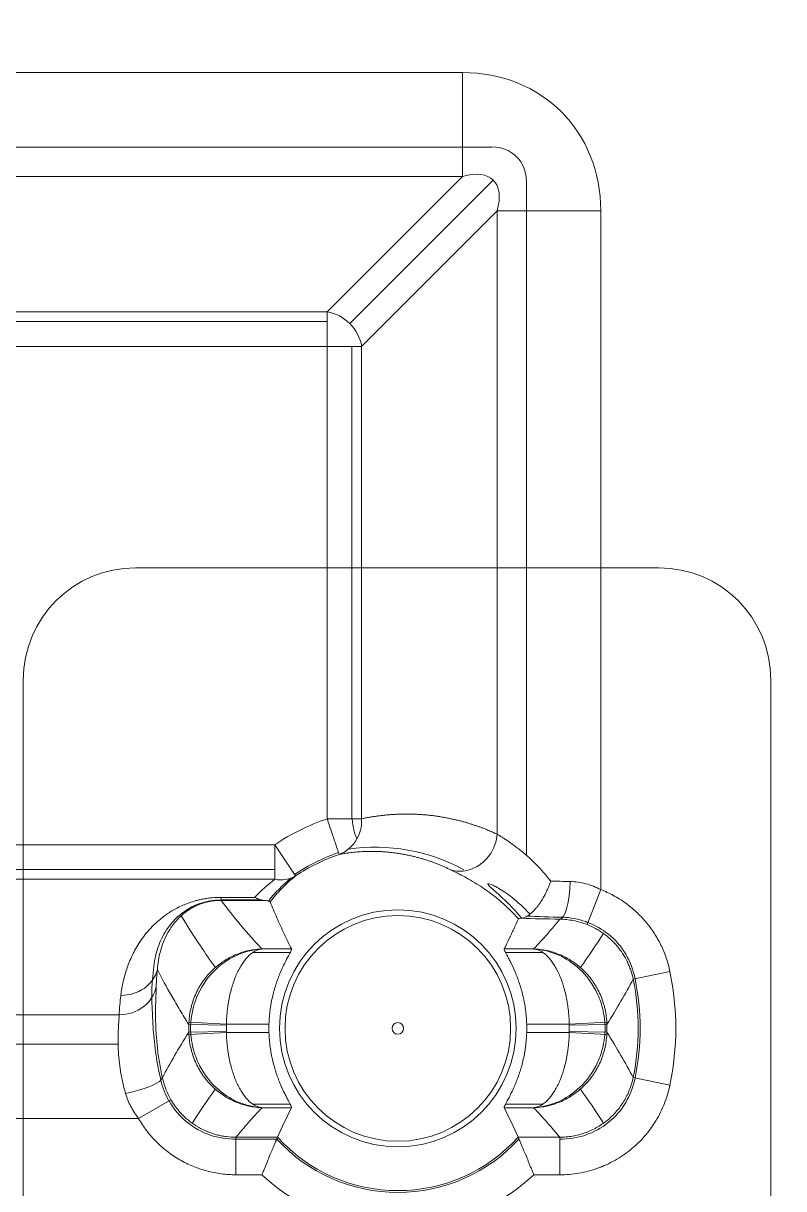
# Model space of a CAD drawing. Header units: millimetres. Extents: x 473 to 1051, y 289 to 609.
# Drawn here: x 663.62 to 673.79, y 430.92 to 446.5 of the extents above; entities that cross this region are included whole.
import ezdxf

# ---------------------------------------------------------------- set-up
doc = ezdxf.new("R2010")
doc.units = ezdxf.units.MM
doc.layers.add('core', color=7, linetype='Continuous', lineweight=20)

msp = doc.modelspace()

# ---------------------------------------------------------------- linework, layer by layer
at = {"layer": 'core', "lineweight": 13}
for p, q in [((669.497, 445.837), (659.216, 445.837)), ((669.497, 445.837), (669.497, 444.451)), ((658.823, 444.843), (669.89, 444.843)), ((659.216, 444.451), (669.497, 444.451)), ((667.686, 442.64), (669.497, 444.451)), ((667.99, 442.482), (669.909, 444.4)), ((670.352, 439.219), (670.352, 444.381)), ((669.959, 443.989), (668.148, 442.178)), ((669.959, 443.989), (671.346, 443.989)), ((669.959, 443.989), (669.959, 439.219)), ((671.346, 439.219), (671.346, 443.989)), ((667.686, 442.64), (661.027, 442.64)), ((667.686, 442.64), (667.686, 442.178)), ((667.686, 442.509), (661.027, 442.509)), ((661.027, 442.178), (667.686, 442.178)), ((667.686, 442.178), (668.148, 442.178)), ((667.686, 442.178), (667.686, 439.219)), ((668.018, 442.178), (668.018, 439.219)), ((668.148, 439.219), (668.148, 442.178)), ((667.686, 439.219), (667.686, 435.865)), ((668.018, 435.865), (668.018, 439.219)), ((668.148, 435.865), (668.148, 439.219)), ((669.959, 439.219), (669.959, 435.659)), ((670.352, 435.377), (670.352, 439.219)), ((671.346, 434.918), (671.346, 439.219)), ((663.622, 435.518), (661.027, 435.518)), ((666.985, 435.518), (663.622, 435.518)), ((667.264, 435.101), (666.985, 435.518)), ((666.985, 435.056), (666.985, 435.518)), ((663.622, 435.187), (661.027, 435.187)), ((661.027, 435.056), (663.622, 435.056)), ((666.985, 435.187), (663.622, 435.187)), ((663.622, 435.056), (666.985, 435.056)), ((671.163, 434.45), (671.346, 434.918)), ((666.269, 434.814), (666.269, 434.774)), ((666.717, 434.814), (666.269, 434.814)), ((666.806, 434.779), (666.269, 434.779)), ((666.269, 434.774), (666.837, 434.774)), ((667.209, 434.125), (666.816, 434.125)), ((670.448, 434.125), (670.055, 434.125)), ((666.689, 434.075), (667.19, 434.075)), ((670.074, 434.075), (670.575, 434.075)), ((671.781, 433.719), (672.272, 433.822)), ((663.622, 433.245), (659.216, 433.245)), ((664.905, 433.245), (663.622, 433.245)), ((666.338, 433.104), (665.836, 433.113)), ((665.836, 433.014), (666.338, 433.023)), ((666.339, 433.12), (665.837, 433.145)), ((666.908, 433.12), (666.339, 433.12)), ((670.926, 433.12), (670.356, 433.12)), ((670.926, 433.12), (671.427, 433.145)), ((671.428, 433.113), (670.926, 433.104)), ((670.926, 433.023), (671.428, 433.014)), ((666.339, 433.007), (665.837, 432.982)), ((666.339, 433.007), (666.908, 433.007)), ((670.356, 433.007), (670.926, 433.007)), ((670.926, 433.007), (671.427, 432.982)), ((658.823, 432.853), (663.622, 432.853)), ((663.622, 432.853), (664.89, 432.853)), ((672.272, 432.305), (671.781, 432.408)), ((665.162, 431.859), (665.597, 432.11)), ((667.19, 432.052), (666.689, 432.052)), ((666.816, 432.002), (667.209, 432.002)), ((670.055, 432.002), (670.448, 432.002)), ((670.575, 432.052), (670.074, 432.052)), ((659.359, 431.859), (663.622, 431.859)), ((663.622, 431.859), (665.162, 431.859)), ((666.467, 431.106), (666.467, 431.608)), ((666.467, 431.583), (667.012, 431.583)), ((670.797, 431.608), (670.797, 431.106)), ((666.467, 431.106), (666.814, 431.106)), ((670.45, 431.106), (670.797, 431.106))]:
    msp.add_line(p, q, dxfattribs=at)
at = {"layer": 'core', "color": 2, "lineweight": 18}
for p, q in [((667.686, 439.219), (665.122, 439.219)), ((667.686, 439.219), (665.122, 439.219)), ((667.686, 439.219), (668.148, 439.219)), ((667.686, 439.219), (668.148, 439.219)), ((669.959, 439.219), (668.148, 439.219)), ((669.959, 439.219), (668.148, 439.219)), ((671.346, 439.219), (669.959, 439.219)), ((671.346, 439.219), (669.959, 439.219)), ((672.122, 439.219), (671.346, 439.219)), ((672.122, 439.219), (671.346, 439.219)), ((663.622, 437.719), (663.622, 435.518)), ((663.622, 437.719), (663.622, 435.518)), ((673.622, 430.719), (673.622, 437.719)), ((663.622, 435.056), (663.622, 435.518)), ((663.622, 435.056), (663.622, 433.245)), ((663.622, 435.056), (663.622, 433.245)), ((663.622, 433.245), (663.622, 431.859)), ((663.622, 433.245), (663.622, 431.859)), ((663.622, 431.859), (663.622, 430.719)), ((663.622, 431.859), (663.622, 430.719))]:
    msp.add_line(p, q, dxfattribs=at)
at = {"layer": 'core', "lineweight": 18}
for p, q in [((673.622, 430.719), (673.622, 437.719)), ((663.622, 435.056), (663.622, 435.518)), ((667.023, 431.608), (666.467, 431.608)), ((670.797, 431.608), (670.241, 431.608))]:
    msp.add_line(p, q, dxfattribs=at)
at = {"layer": 'core', "lineweight": 13}
for radius in [1.584, 0.077]:
    msp.add_circle((668.632, 433.063), radius, dxfattribs=at)
at = {"layer": 'core', "lineweight": 18}
for centre, radius, start, end in [((633.422, 459.219), 100.547, 306.63636, 233.36541), ((633.422, 459.219), 99.038, 307.10125, 78.9399), ((633.422, 459.219), 98.958, 307.11669, 78.9275), ((668.632, 433.063), 2.454, 108.6577, 123.8683), ((668.632, 433.063), 3.216, 348.2351, 11.7649), ((668.632, 433.063), 1.725, 178.1204, 181.8796), ((668.632, 433.063), 1.725, 358.1204, 1.8796), ((668.632, 433.063), 2.169, 222.1388, 317.8612)]:
    msp.add_arc(centre, radius, start, end, dxfattribs=at)
at = {"layer": 'core', "lineweight": 13}
for centre, radius, start, end in [((633.422, 459.219), 100.107, 306.80958, 233.19042), ((633.422, 459.219), 99.239, 307.05866, 79.0173), ((633.422, 459.219), 99.048, 307.09926, 78.94197), ((668.632, 433.063), 2.956, 108.6573, 123.8683), ((668.632, 433.063), 2.479, 108.6577, 123.8683), ((668.632, 433.063), 1.509, 180.0056, 180), ((668.632, 433.063), 3.718, 348.2351, 11.7649), ((668.632, 433.063), 3.241, 348.2351, 11.7649), ((668.632, 433.063), 2.797, 178.9896, 181.0104), ((668.632, 433.063), 2.772, 178.9896, 181.0104), ((668.632, 433.063), 2.294, 178.9896, 181.0104), ((668.632, 433.063), 2.294, 358.9896, 1.0104), ((668.632, 433.063), 2.772, 358.9896, 1.0104), ((668.632, 433.063), 2.797, 358.9896, 1.0104), ((668.632, 433.063), 2.194, 222.4286, 317.5714), ((668.632, 433.063), 2.672, 227.1215, 312.8785)]:
    msp.add_arc(centre, radius, start, end, dxfattribs=at)
at = {"layer": 'core', "color": 2, "lineweight": 18}
for centre, start, end in [((665.122, 437.719), 90, 180), ((665.122, 437.719), 90, 180), ((672.122, 437.719), 0, 90), ((672.122, 437.719), 0, 90)]:
    msp.add_arc(centre, 1.5, start, end, dxfattribs=at)
at = {"layer": 'core', "lineweight": 13}
for centre, major_axis, ratio, start_param, end_param in [((669.156, 443.647), (1.665, 1.665), 0.854588, 5.576034, 6.990337), ((669.804, 444.296), (0.416, 0.416), 0.854588, 5.576034, 6.990337), ((669.156, 443.647), (0.753, 0.753), 0.472398, 5.576034, 6.990337), ((667.686, 442.178), (0.356, -0.356), 0.854588, 0.863645, 2.277948), ((668.334, 433.063), (2.44, 0), 0.992534, 1.066078, 1.720569), ((668.632, 432.93), (0, 2.697), 0.992534, 0.66296, 0.797429), ((668.632, 433.338), (0, 2.254), 0.992534, 0.694291, 0.885174), ((666.985, 435.518), (-0.311, 0.395), 0.821182, 2.377617, 3.049753), ((671.346, 435.127), (-1.509, 0), 0.069877, 1.11172, 1.296159), ((670.8, 435.025), (-0.007, -0.503), 0.27117, 0.0544, 1.5748), ((671.346, 434.624), (2.012, 0), 0.052408, 4.157569, 4.437752), ((671.346, 434.623), (1.509, 0), 0.052408, 4.00188, 4.368594), ((633.422, 453.655), (0, 84.612), 0.999984, 3.370106, 4.481642), ((633.422, 453.651), (0, 84.914), 0.999984, 3.371907, 4.479839), ((664.927, 433.967), (-0.5, 0.059), 0.917774, 1.678891, 3.009414), ((668.632, 433.468), (0, 3.316), 0.992534, 1.431577, 1.637675), ((664.905, 433.707), (-0.502, 0.025), 0.918602, 1.615741, 3.008768), ((668.632, 433.06), (0, 3.76), 0.992534, 1.452226, 1.521508), ((664.99, 432.301), (-0.491, -0.109), 0.215055, 1.523232, 3.087977)]:
    msp.add_ellipse(centre, major_axis=major_axis, ratio=ratio, start_param=start_param, end_param=end_param, dxfattribs=at)
for points, knots in [([(667.686, 435.865), (667.735, 435.865), (667.784, 435.865), (667.878, 435.865), (667.922, 435.865), (668.004, 435.865), (668.041, 435.865), (668.103, 435.865), (668.129, 435.865), (668.148, 435.865)], [0, 0, 0, 0, 0.25, 0.25, 0.5, 0.5, 0.75, 0.75, 1, 1, 1, 1]), ([(667.847, 435.389), (667.938, 435.422), (668.017, 435.486), (668.124, 435.656), (668.152, 435.76), (668.148, 435.865)], [0, 0, 0, 0, 0.5, 0.5, 1, 1, 1, 1]), ([(668.021, 435.865), (668.022, 435.856), (668.023, 435.847), (668.03, 435.771), (668.043, 435.708), (668.068, 435.634), (668.077, 435.614), (668.085, 435.596)], [0, 0, 0, 0, 0.084706, 0.084706, 0.734195, 0.734195, 1, 1, 1, 1]), ([(669.96, 435.659), (669.951, 435.662), (669.934, 435.67), (669.908, 435.682), (669.879, 435.695), (669.849, 435.707), (669.816, 435.721), (669.781, 435.735), (669.745, 435.748), (669.706, 435.762), (669.665, 435.777), (669.623, 435.791), (669.578, 435.805), (669.531, 435.818), (669.482, 435.832), (669.431, 435.845), (669.378, 435.857), (669.323, 435.869), (669.266, 435.88), (669.207, 435.891), (669.145, 435.9), (669.087, 435.908), (669.031, 435.914), (668.979, 435.918), (668.927, 435.922), (668.875, 435.925), (668.823, 435.927), (668.771, 435.928), (668.719, 435.927), (668.667, 435.926), (668.615, 435.924), (668.563, 435.922), (668.511, 435.918), (668.46, 435.913), (668.408, 435.907), (668.356, 435.901), (668.304, 435.893), (668.252, 435.885), (668.2, 435.875), (668.166, 435.868), (668.149, 435.865)], [0, 0, 0, 0, 0.013721, 0.028555, 0.044501, 0.061559, 0.079729, 0.099012, 0.119407, 0.140915, 0.163534, 0.187265, 0.212108, 0.238061, 0.265124, 0.293295, 0.322573, 0.352957, 0.384446, 0.417041, 0.450743, 0.485553, 0.514154, 0.542752, 0.571346, 0.599937, 0.628525, 0.657111, 0.685695, 0.714277, 0.742857, 0.771436, 0.800013, 0.828589, 0.857162, 0.885734, 0.914304, 0.942872, 0.971437, 1, 1, 1, 1]), ([(669.339, 435.182), (669.374, 435.171), (669.412, 435.165), (669.487, 435.163), (669.524, 435.167), (669.596, 435.183), (669.63, 435.196), (669.693, 435.226), (669.722, 435.244), (669.775, 435.285), (669.8, 435.308), (669.848, 435.362), (669.87, 435.393), (669.909, 435.462), (669.925, 435.499), (669.949, 435.577), (669.957, 435.618), (669.96, 435.659)], [0, 0, 0, 0, 0.125, 0.125, 0.25, 0.25, 0.375, 0.375, 0.5, 0.5, 0.625, 0.625, 0.75, 0.75, 0.875, 0.875, 1, 1, 1, 1]), ([(670.677, 435.032), (670.615, 435.111), (670.551, 435.184), (670.453, 435.284), (670.42, 435.316), (670.37, 435.361), (670.353, 435.375), (670.32, 435.404), (670.304, 435.418), (670.223, 435.483), (670.162, 435.528), (670.092, 435.575), (670.078, 435.583), (670.052, 435.601), (670.039, 435.609), (670.002, 435.632), (669.98, 435.646), (669.959, 435.659)], [0, 0, 0, 0, 0.25, 0.25, 0.375, 0.375, 0.4375, 0.4375, 0.5, 0.5, 0.75, 0.75, 0.8125, 0.8125, 0.875, 0.875, 1, 1, 1, 1]), ([(668.632, 435.402), (668.624, 435.403), (668.608, 435.406), (668.583, 435.409), (668.557, 435.412), (668.53, 435.415), (668.502, 435.418), (668.473, 435.421), (668.443, 435.423), (668.412, 435.425), (668.379, 435.426), (668.346, 435.427), (668.312, 435.428), (668.277, 435.428), (668.239, 435.428), (668.198, 435.427), (668.154, 435.425), (668.11, 435.422), (668.066, 435.419), (668.023, 435.414), (667.979, 435.409), (667.935, 435.403), (667.891, 435.396), (667.862, 435.391), (667.847, 435.389)], [0, 0, 0, 0, 0.030872, 0.063005, 0.096399, 0.131055, 0.166975, 0.204158, 0.242605, 0.282318, 0.323296, 0.365541, 0.409053, 0.453834, 0.499884, 0.555343, 0.61083, 0.666343, 0.721884, 0.777452, 0.833048, 0.888671, 0.944322, 1, 1, 1, 1]), ([(669.338, 435.182), (669.332, 435.185), (669.318, 435.192), (669.298, 435.202), (669.277, 435.211), (669.256, 435.221), (669.235, 435.23), (669.213, 435.239), (669.192, 435.248), (669.169, 435.257), (669.147, 435.266), (669.124, 435.275), (669.101, 435.283), (669.078, 435.292), (669.054, 435.3), (669.03, 435.308), (669.006, 435.316), (668.981, 435.324), (668.956, 435.331), (668.931, 435.338), (668.905, 435.345), (668.879, 435.352), (668.853, 435.359), (668.826, 435.365), (668.8, 435.371), (668.772, 435.377), (668.745, 435.383), (668.717, 435.388), (668.689, 435.393), (668.661, 435.398), (668.642, 435.401), (668.632, 435.402)], [0, 0, 0, 0, 0.02883, 0.058063, 0.087697, 0.117734, 0.148173, 0.179015, 0.210259, 0.241907, 0.273958, 0.306413, 0.339272, 0.372534, 0.406201, 0.440272, 0.474747, 0.509628, 0.544913, 0.580604, 0.616699, 0.653201, 0.690108, 0.727422, 0.765141, 0.803267, 0.8418, 0.880739, 0.920085, 0.959839, 1, 1, 1, 1]), ([(667.264, 435.101), (667.195, 435.045), (667.133, 434.987), (667.02, 434.871), (666.969, 434.812), (666.923, 434.753)], [0, 0, 0, 0, 0.5, 0.5, 1, 1, 1, 1]), ([(670.244, 434.526), (670.223, 434.551), (670.201, 434.574), (670.157, 434.62), (670.135, 434.643), (670.068, 434.707), (670.024, 434.747), (669.935, 434.821), (669.891, 434.855), (669.826, 434.902), (669.805, 434.917), (669.762, 434.946), (669.741, 434.96), (669.68, 434.999), (669.642, 435.022), (669.568, 435.064), (669.534, 435.083), (669.486, 435.108), (669.47, 435.116), (669.44, 435.132), (669.426, 435.139), (669.385, 435.159), (669.36, 435.171), (669.338, 435.182)], [0, 0, 0, 0, 0.0625, 0.0625, 0.125, 0.125, 0.25, 0.25, 0.375, 0.375, 0.4375, 0.4375, 0.5, 0.5, 0.625, 0.625, 0.75, 0.75, 0.8125, 0.8125, 0.875, 0.875, 1, 1, 1, 1]), ([(670.29, 434.535), (670.244, 434.591), (670.198, 434.642), (670.087, 434.755), (670.027, 434.81), (669.927, 434.9), (669.888, 434.933), (669.841, 434.979), (669.832, 434.992), (669.847, 434.998), (669.871, 434.991), (669.948, 434.955), (670.002, 434.925), (670.128, 434.839), (670.201, 434.782), (670.317, 434.676), (670.359, 434.634), (670.399, 434.589)], [0, 0, 0, 0, 0.093103, 0.093103, 0.231734, 0.231734, 0.370366, 0.370366, 0.508998, 0.508998, 0.64763, 0.64763, 0.786262, 0.786262, 0.924894, 0.924894, 1, 1, 1, 1]), ([(671.346, 434.918), (671.282, 434.951), (671.215, 434.978), (671.111, 435.005), (671.076, 435.012), (671.006, 435.022), (670.972, 435.025), (670.937, 435.025)], [0, 0, 0, 0, 0.5, 0.5, 0.75, 0.75, 1, 1, 1, 1]), ([(672.272, 433.822), (672.26, 433.883), (672.243, 433.943), (672.213, 434.032), (672.201, 434.062), (672.178, 434.12), (672.165, 434.148), (672.124, 434.232), (672.093, 434.285), (672.026, 434.389), (671.989, 434.439), (671.908, 434.535), (671.821, 434.625), (671.725, 434.703), (671.65, 434.757), (671.624, 434.775), (671.571, 434.808), (671.544, 434.824), (671.461, 434.869), (671.404, 434.895), (671.346, 434.918)], [0, 0, 0, 0, 0.125, 0.125, 0.1875, 0.1875, 0.25, 0.25, 0.375, 0.375, 0.5, 0.5, 0.625, 0.75, 0.75, 0.8125, 0.8125, 0.875, 0.875, 1, 1, 1, 1]), ([(666.269, 434.814), (666.228, 434.814), (666.189, 434.813), (666.13, 434.807), (666.111, 434.805), (666.073, 434.8), (666.036, 434.794), (666.001, 434.787), (665.966, 434.779), (665.949, 434.775), (665.9, 434.761), (665.869, 434.751), (665.81, 434.731), (665.782, 434.719), (665.729, 434.696), (665.704, 434.684), (665.631, 434.646), (665.588, 434.62), (665.528, 434.579), (665.509, 434.566), (665.473, 434.538), (665.455, 434.523), (665.405, 434.481), (665.375, 434.452), (665.318, 434.394), (665.292, 434.364), (665.243, 434.305), (665.22, 434.275), (665.157, 434.184), (665.122, 434.123), (665.06, 434.001), (665.035, 433.939), (664.991, 433.816), (664.973, 433.754), (664.945, 433.629), (664.934, 433.567), (664.927, 433.505)], [0, 0, 0, 0, 0.03125, 0.03125, 0.046875, 0.046875, 0.0625, 0.078125, 0.078125, 0.09375, 0.09375, 0.125, 0.125, 0.15625, 0.15625, 0.1875, 0.1875, 0.25, 0.25, 0.28125, 0.28125, 0.3125, 0.3125, 0.375, 0.375, 0.4375, 0.4375, 0.5, 0.5, 0.625, 0.625, 0.75, 0.75, 0.875, 0.875, 1, 1, 1, 1]), ([(666.268, 434.779), (666.161, 434.779), (666.062, 434.759), (665.905, 434.704), (665.843, 434.671), (665.686, 434.565), (665.616, 434.488), (665.503, 434.331), (665.463, 434.251), (665.404, 434.09), (665.384, 434.01), (665.373, 433.928)], [0, 0, 0, 0, 0.126055, 0.126055, 0.250904, 0.250904, 0.500603, 0.500603, 0.750301, 0.750301, 1, 1, 1, 1]), ([(665.415, 433.848), (665.418, 433.889), (665.422, 433.931), (665.436, 434.014), (665.445, 434.055), (665.467, 434.138), (665.481, 434.179), (665.514, 434.262), (665.534, 434.303), (665.569, 434.365), (665.581, 434.385), (665.609, 434.426), (665.624, 434.447), (665.656, 434.487), (665.674, 434.508), (665.712, 434.548), (665.733, 434.568), (665.769, 434.597), (665.781, 434.607), (665.807, 434.627), (665.821, 434.637), (665.85, 434.656), (665.865, 434.665), (665.898, 434.684), (665.916, 434.693), (665.955, 434.711), (665.975, 434.719), (666.009, 434.731), (666.021, 434.735), (666.046, 434.743), (666.059, 434.747), (666.086, 434.754), (666.1, 434.757), (666.131, 434.763), (666.146, 434.765), (666.171, 434.769), (666.18, 434.77), (666.197, 434.771), (666.223, 434.773), (666.25, 434.774), (666.269, 434.774)], [0, 0, 0, 0, 0.125, 0.125, 0.25, 0.25, 0.375, 0.375, 0.5, 0.5, 0.5625, 0.5625, 0.625, 0.625, 0.6875, 0.6875, 0.75, 0.75, 0.78125, 0.78125, 0.8125, 0.8125, 0.84375, 0.84375, 0.875, 0.875, 0.90625, 0.90625, 0.921875, 0.921875, 0.9375, 0.9375, 0.953125, 0.953125, 0.96875, 0.96875, 0.976562, 0.976562, 0.984375, 1, 1, 1, 1]), ([(666.269, 434.774), (666.349, 434.666), (666.434, 434.558), (666.57, 434.395), (666.616, 434.341), (666.713, 434.233), (666.763, 434.179), (666.816, 434.125)], [0, 0, 0, 0, 0.5, 0.5, 0.75, 0.75, 1, 1, 1, 1]), ([(665.734, 434.568), (665.816, 434.434), (665.901, 434.299), (666.055, 434.069), (666.121, 433.972), (666.191, 433.876)], [0, 0, 0, 0, 0.582096, 0.582096, 1, 1, 1, 1]), ([(670.8, 434.523), (670.746, 434.457), (670.69, 434.39), (670.574, 434.257), (670.513, 434.191), (670.448, 434.125)], [0, 0, 0, 0, 0.5, 0.5, 1, 1, 1, 1]), ([(671.163, 434.45), (671.104, 434.474), (671.043, 434.491), (670.92, 434.515), (670.859, 434.522), (670.8, 434.523)], [0, 0, 0, 0, 0.5, 0.5, 1, 1, 1, 1]), ([(671.174, 434.479), (671.165, 434.483), (671.156, 434.486), (671.045, 434.526), (670.94, 434.545), (670.837, 434.548)], [0, 0, 0, 0, 0.081991, 0.081991, 1, 1, 1, 1]), ([(671.781, 433.719), (671.772, 433.76), (671.761, 433.8), (671.741, 433.86), (671.733, 433.879), (671.718, 433.918), (671.709, 433.937), (671.682, 433.993), (671.641, 434.065), (671.592, 434.131), (671.538, 434.195), (671.48, 434.255), (671.416, 434.307), (671.366, 434.343), (671.349, 434.355), (671.313, 434.377), (671.295, 434.388), (671.24, 434.418), (671.202, 434.435), (671.163, 434.45)], [0, 0, 0, 0, 0.125, 0.125, 0.1875, 0.1875, 0.25, 0.25, 0.375, 0.5, 0.5, 0.625, 0.75, 0.75, 0.8125, 0.8125, 0.875, 0.875, 1, 1, 1, 1]), ([(671.805, 433.724), (671.761, 433.96), (671.634, 434.172), (671.365, 434.389), (671.272, 434.441), (671.174, 434.478)], [0, 0, 0, 0, 0.691851, 0.691851, 1, 1, 1, 1]), ([(671.074, 433.876), (671.18, 434.023), (671.279, 434.17), (671.376, 434.322), (671.379, 434.327), (671.382, 434.332)], [0, 0, 0, 0, 0.96756, 0.96756, 1, 1, 1, 1]), ([(652.704, 371.417), (653.182, 371.529), (653.659, 371.645), (654.61, 371.886), (655.56, 372.135), (656.504, 372.4), (657.211, 372.605), (657.447, 372.675), (657.917, 372.816), (658.151, 372.887), (660.259, 373.539), (662.107, 374.182), (665.752, 375.594), (667.548, 376.363), (670.205, 377.61), (671.085, 378.042), (672.176, 378.601), (672.393, 378.714), (672.828, 378.941), (673.478, 379.285), (674.122, 379.637), (676.257, 380.827), (677.923, 381.833), (681.173, 383.952), (684.343, 386.178), (687.352, 388.615), (690.28, 391.159), (691.704, 392.484), (693.777, 394.552), (694.458, 395.256), (695.798, 396.69), (696.454, 397.416), (698.379, 399.624), (699.605, 401.134), (701.945, 404.226), (704.174, 407.392), (706.181, 410.705), (708.077, 414.091), (708.968, 415.821), (710.012, 418.03), (710.319, 418.697), (710.619, 419.368), (710.817, 419.817), (710.915, 420.042), (711.399, 421.168), (711.771, 422.075), (712.837, 424.81), (713.483, 426.655), (714.646, 430.389), (715.164, 432.277), (715.616, 434.187)], [0, 0, 0, 0, 0.015625, 0.015625, 0.03125, 0.046875, 0.046875, 0.054688, 0.054688, 0.0625, 0.0625, 0.125, 0.125, 0.1875, 0.1875, 0.21875, 0.21875, 0.226563, 0.226563, 0.234375, 0.25, 0.25, 0.3125, 0.3125, 0.375, 0.4375, 0.4375, 0.5, 0.5, 0.53125, 0.53125, 0.5625, 0.5625, 0.625, 0.625, 0.6875, 0.75, 0.75, 0.8125, 0.8125, 0.828125, 0.835938, 0.835938, 0.84375, 0.84375, 0.875, 0.875, 0.9375, 0.9375, 1, 1, 1, 1]), ([(666.816, 434.125), (666.809, 434.124), (666.801, 434.124), (666.786, 434.123), (666.779, 434.123), (666.757, 434.121), (666.742, 434.12), (666.697, 434.114), (666.668, 434.109), (666.609, 434.097), (666.58, 434.089), (666.522, 434.071), (666.494, 434.06), (666.41, 434.025), (666.356, 433.997), (666.279, 433.946), (666.254, 433.928), (666.217, 433.898), (666.205, 433.888), (666.181, 433.868), (666.169, 433.857), (666.112, 433.802), (666.07, 433.755), (666.023, 433.689), (666.014, 433.675), (665.996, 433.648), (665.987, 433.634), (665.962, 433.591), (665.932, 433.533), (665.907, 433.472), (665.89, 433.424), (665.885, 433.408), (665.875, 433.376), (665.871, 433.36), (665.85, 433.279), (665.84, 433.213), (665.837, 433.145)], [0, 0, 0, 0, 0.015625, 0.015625, 0.03125, 0.03125, 0.0625, 0.0625, 0.125, 0.125, 0.1875, 0.1875, 0.25, 0.25, 0.375, 0.375, 0.4375, 0.4375, 0.46875, 0.46875, 0.5, 0.5, 0.625, 0.625, 0.65625, 0.65625, 0.6875, 0.6875, 0.75, 0.8125, 0.8125, 0.84375, 0.84375, 0.875, 0.875, 1, 1, 1, 1]), ([(666.816, 434.125), (666.708, 434.119), (666.599, 434.093), (666.388, 434.003), (666.288, 433.939), (666.103, 433.762), (666.02, 433.651), (665.907, 433.405), (665.873, 433.276), (665.863, 433.144)], [0, 0, 0, 0, 0.260262, 0.260262, 0.520525, 0.520525, 0.780787, 0.780787, 1, 1, 1, 1]), ([(666.339, 433.12), (666.34, 433.188), (666.345, 433.254), (666.355, 433.336), (666.357, 433.352), (666.362, 433.385), (666.364, 433.401), (666.373, 433.449), (666.385, 433.511), (666.4, 433.57), (666.412, 433.613), (666.416, 433.627), (666.425, 433.655), (666.429, 433.669), (666.452, 433.736), (666.473, 433.785), (666.501, 433.841), (666.506, 433.852), (666.518, 433.873), (666.524, 433.883), (666.542, 433.914), (666.554, 433.932), (666.592, 433.985), (666.618, 434.015), (666.659, 434.052), (666.673, 434.063), (666.701, 434.083), (666.715, 434.091), (666.744, 434.106), (666.758, 434.111), (666.78, 434.118), (666.787, 434.12), (666.798, 434.122), (666.801, 434.123), (666.809, 434.124), (666.812, 434.124), (666.816, 434.125)], [0, 0, 0, 0, 0.125, 0.125, 0.15625, 0.15625, 0.1875, 0.1875, 0.25, 0.3125, 0.3125, 0.34375, 0.34375, 0.375, 0.375, 0.5, 0.5, 0.53125, 0.53125, 0.5625, 0.5625, 0.625, 0.625, 0.75, 0.75, 0.8125, 0.8125, 0.875, 0.875, 0.9375, 0.9375, 0.96875, 0.96875, 0.984375, 0.984375, 1, 1, 1, 1]), ([(670.448, 434.125), (670.556, 434.119), (670.664, 434.094), (670.873, 434.004), (670.976, 433.939), (671.16, 433.764), (671.243, 433.653), (671.336, 433.451), (671.36, 433.38), (671.389, 433.251), (671.397, 433.198), (671.401, 433.144)], [0, 0, 0, 0, 0.260197, 0.260197, 0.520394, 0.520394, 0.780591, 0.780591, 0.91069, 0.91069, 1, 1, 1, 1]), ([(670.926, 433.12), (670.924, 433.188), (670.919, 433.254), (670.909, 433.336), (670.907, 433.352), (670.902, 433.385), (670.9, 433.401), (670.892, 433.449), (670.879, 433.511), (670.864, 433.57), (670.852, 433.613), (670.848, 433.627), (670.839, 433.655), (670.835, 433.669), (670.812, 433.736), (670.791, 433.785), (670.764, 433.841), (670.758, 433.852), (670.746, 433.873), (670.74, 433.883), (670.722, 433.914), (670.71, 433.932), (670.672, 433.985), (670.646, 434.015), (670.605, 434.052), (670.592, 434.063), (670.563, 434.083), (670.549, 434.091), (670.521, 434.106), (670.506, 434.111), (670.485, 434.118), (670.477, 434.12), (670.466, 434.122), (670.463, 434.123), (670.456, 434.124), (670.452, 434.124), (670.448, 434.125)], [0, 0, 0, 0, 0.125, 0.125, 0.15625, 0.15625, 0.1875, 0.1875, 0.25, 0.3125, 0.3125, 0.34375, 0.34375, 0.375, 0.375, 0.5, 0.5, 0.53125, 0.53125, 0.5625, 0.5625, 0.625, 0.625, 0.75, 0.75, 0.8125, 0.8125, 0.875, 0.875, 0.9375, 0.9375, 0.96875, 0.96875, 0.984375, 0.984375, 1, 1, 1, 1]), ([(670.448, 434.125), (670.456, 434.124), (670.463, 434.124), (670.478, 434.123), (670.485, 434.123), (670.508, 434.121), (670.523, 434.12), (670.567, 434.114), (670.597, 434.109), (670.655, 434.097), (670.684, 434.089), (670.742, 434.071), (670.771, 434.06), (670.854, 434.025), (670.908, 433.997), (670.985, 433.946), (671.011, 433.928), (671.047, 433.898), (671.06, 433.888), (671.083, 433.868), (671.095, 433.857), (671.152, 433.802), (671.194, 433.755), (671.241, 433.689), (671.25, 433.675), (671.268, 433.648), (671.277, 433.634), (671.302, 433.591), (671.332, 433.533), (671.357, 433.472), (671.374, 433.424), (671.379, 433.408), (671.389, 433.376), (671.394, 433.36), (671.414, 433.279), (671.424, 433.213), (671.427, 433.145)], [0, 0, 0, 0, 0.015625, 0.015625, 0.03125, 0.03125, 0.0625, 0.0625, 0.125, 0.125, 0.1875, 0.1875, 0.25, 0.25, 0.375, 0.375, 0.4375, 0.4375, 0.46875, 0.46875, 0.5, 0.5, 0.625, 0.625, 0.65625, 0.65625, 0.6875, 0.6875, 0.75, 0.8125, 0.8125, 0.84375, 0.84375, 0.875, 0.875, 1, 1, 1, 1]), ([(665.415, 433.848), (665.475, 433.733), (665.539, 433.616), (665.643, 433.433), (665.679, 433.371), (665.755, 433.244), (665.794, 433.179), (665.836, 433.113)], [0, 0, 0, 0, 0.5, 0.5, 0.75, 0.75, 1, 1, 1, 1]), ([(671.781, 433.719), (671.729, 433.624), (671.675, 433.526), (671.558, 433.325), (671.496, 433.221), (671.428, 433.113)], [0, 0, 0, 0, 0.5, 0.5, 1, 1, 1, 1]), ([(665.482, 432.404), (665.466, 432.474), (665.453, 432.543), (665.436, 432.644), (665.431, 432.677), (665.422, 432.742), (665.419, 432.774), (665.408, 432.868), (665.403, 432.929), (665.397, 433.015), (665.395, 433.057), (665.394, 433.098), (665.393, 433.125), (665.392, 433.139), (665.391, 433.204), (665.39, 433.253), (665.391, 433.322), (665.391, 433.345), (665.392, 433.387), (665.393, 433.408), (665.394, 433.466), (665.396, 433.502), (665.398, 433.567), (665.399, 433.596), (665.4, 433.622)], [0, 0, 0, 0, 0.125, 0.125, 0.1875, 0.1875, 0.25, 0.25, 0.375, 0.375, 0.4375, 0.46875, 0.46875, 0.5, 0.5, 0.625, 0.625, 0.6875, 0.6875, 0.75, 0.75, 0.875, 0.875, 1, 1, 1, 1]), ([(664.99, 432.191), (664.973, 432.247), (664.959, 432.303), (664.941, 432.386), (664.935, 432.414), (664.925, 432.468), (664.921, 432.495), (664.909, 432.574), (664.903, 432.626), (664.895, 432.725), (664.892, 432.773), (664.889, 432.866), (664.889, 432.91), (664.89, 432.972), (664.89, 432.992), (664.892, 433.031), (664.893, 433.049), (664.895, 433.103), (664.897, 433.135), (664.902, 433.195), (664.904, 433.221), (664.905, 433.245)], [0, 0, 0, 0, 0.125, 0.125, 0.1875, 0.1875, 0.25, 0.25, 0.375, 0.375, 0.5, 0.5, 0.625, 0.625, 0.6875, 0.6875, 0.75, 0.75, 0.875, 0.875, 1, 1, 1, 1]), ([(665.348, 433.246), (665.351, 433.202), (665.354, 433.146), (665.365, 432.985), (665.374, 432.871), (665.408, 432.628), (665.43, 432.501), (665.462, 432.369)], [0, 0, 0, 0, 0.272262, 0.272262, 0.655323, 0.655323, 1, 1, 1, 1]), ([(665.482, 432.404), (665.534, 432.5), (665.588, 432.598), (665.705, 432.801), (665.767, 432.905), (665.836, 433.014)], [0, 0, 0, 0, 0.5, 0.5, 1, 1, 1, 1]), ([(666.816, 432.002), (666.809, 432.002), (666.801, 432.003), (666.786, 432.004), (666.779, 432.004), (666.757, 432.006), (666.742, 432.007), (666.697, 432.013), (666.668, 432.018), (666.609, 432.03), (666.58, 432.038), (666.522, 432.056), (666.494, 432.067), (666.41, 432.102), (666.356, 432.13), (666.279, 432.181), (666.254, 432.199), (666.217, 432.228), (666.205, 432.239), (666.181, 432.259), (666.169, 432.27), (666.112, 432.324), (666.07, 432.372), (666.023, 432.438), (666.014, 432.452), (665.996, 432.479), (665.987, 432.493), (665.962, 432.536), (665.932, 432.594), (665.907, 432.655), (665.89, 432.703), (665.885, 432.719), (665.875, 432.751), (665.871, 432.767), (665.85, 432.848), (665.84, 432.914), (665.837, 432.982)], [0, 0, 0, 0, 0.015625, 0.015625, 0.03125, 0.03125, 0.0625, 0.0625, 0.125, 0.125, 0.1875, 0.1875, 0.25, 0.25, 0.375, 0.375, 0.4375, 0.4375, 0.46875, 0.46875, 0.5, 0.5, 0.625, 0.625, 0.65625, 0.65625, 0.6875, 0.6875, 0.75, 0.8125, 0.8125, 0.84375, 0.84375, 0.875, 0.875, 1, 1, 1, 1]), ([(666.816, 432.002), (666.708, 432.008), (666.6, 432.033), (666.391, 432.123), (666.289, 432.188), (666.104, 432.363), (666.021, 432.474), (665.929, 432.676), (665.904, 432.747), (665.875, 432.876), (665.867, 432.929), (665.863, 432.983)], [0, 0, 0, 0, 0.260197, 0.260197, 0.520394, 0.520394, 0.780591, 0.780591, 0.91069, 0.91069, 1, 1, 1, 1]), ([(666.339, 433.007), (666.34, 432.939), (666.345, 432.873), (666.355, 432.791), (666.357, 432.775), (666.362, 432.742), (666.364, 432.726), (666.373, 432.678), (666.385, 432.616), (666.4, 432.557), (666.412, 432.514), (666.416, 432.5), (666.425, 432.472), (666.429, 432.458), (666.452, 432.391), (666.473, 432.342), (666.501, 432.286), (666.506, 432.275), (666.518, 432.254), (666.524, 432.244), (666.542, 432.213), (666.554, 432.195), (666.592, 432.142), (666.618, 432.112), (666.659, 432.075), (666.673, 432.064), (666.701, 432.044), (666.715, 432.036), (666.744, 432.021), (666.758, 432.016), (666.78, 432.009), (666.787, 432.007), (666.798, 432.005), (666.801, 432.004), (666.809, 432.003), (666.812, 432.003), (666.816, 432.002)], [0, 0, 0, 0, 0.125, 0.125, 0.15625, 0.15625, 0.1875, 0.1875, 0.25, 0.3125, 0.3125, 0.34375, 0.34375, 0.375, 0.375, 0.5, 0.5, 0.53125, 0.53125, 0.5625, 0.5625, 0.625, 0.625, 0.75, 0.75, 0.8125, 0.8125, 0.875, 0.875, 0.9375, 0.9375, 0.96875, 0.96875, 0.984375, 0.984375, 1, 1, 1, 1]), ([(670.926, 433.007), (670.924, 432.939), (670.919, 432.873), (670.909, 432.791), (670.907, 432.775), (670.902, 432.742), (670.9, 432.726), (670.892, 432.678), (670.879, 432.616), (670.864, 432.557), (670.852, 432.514), (670.848, 432.5), (670.839, 432.472), (670.835, 432.458), (670.812, 432.391), (670.791, 432.342), (670.764, 432.286), (670.758, 432.275), (670.746, 432.254), (670.74, 432.244), (670.722, 432.213), (670.71, 432.195), (670.672, 432.142), (670.646, 432.112), (670.605, 432.075), (670.592, 432.064), (670.563, 432.044), (670.549, 432.036), (670.521, 432.021), (670.506, 432.016), (670.485, 432.009), (670.477, 432.007), (670.466, 432.005), (670.463, 432.004), (670.456, 432.003), (670.452, 432.003), (670.448, 432.002)], [0, 0, 0, 0, 0.125, 0.125, 0.15625, 0.15625, 0.1875, 0.1875, 0.25, 0.3125, 0.3125, 0.34375, 0.34375, 0.375, 0.375, 0.5, 0.5, 0.53125, 0.53125, 0.5625, 0.5625, 0.625, 0.625, 0.75, 0.75, 0.8125, 0.8125, 0.875, 0.875, 0.9375, 0.9375, 0.96875, 0.96875, 0.984375, 0.984375, 1, 1, 1, 1]), ([(670.448, 432.002), (670.556, 432.008), (670.664, 432.033), (670.873, 432.123), (670.976, 432.188), (671.16, 432.363), (671.243, 432.474), (671.336, 432.676), (671.36, 432.747), (671.389, 432.876), (671.397, 432.929), (671.401, 432.983)], [0, 0, 0, 0, 0.260197, 0.260197, 0.520394, 0.520394, 0.780591, 0.780591, 0.91069, 0.91069, 1, 1, 1, 1]), ([(670.448, 432.002), (670.456, 432.002), (670.463, 432.003), (670.478, 432.004), (670.485, 432.004), (670.508, 432.006), (670.523, 432.007), (670.567, 432.013), (670.597, 432.018), (670.655, 432.03), (670.684, 432.038), (670.742, 432.056), (670.771, 432.067), (670.854, 432.102), (670.908, 432.13), (670.985, 432.181), (671.011, 432.199), (671.047, 432.228), (671.06, 432.239), (671.083, 432.259), (671.095, 432.27), (671.152, 432.324), (671.194, 432.372), (671.241, 432.438), (671.25, 432.452), (671.268, 432.479), (671.277, 432.493), (671.302, 432.536), (671.332, 432.594), (671.357, 432.655), (671.374, 432.703), (671.379, 432.719), (671.389, 432.751), (671.394, 432.767), (671.414, 432.848), (671.424, 432.914), (671.427, 432.982)], [0, 0, 0, 0, 0.015625, 0.015625, 0.03125, 0.03125, 0.0625, 0.0625, 0.125, 0.125, 0.1875, 0.1875, 0.25, 0.25, 0.375, 0.375, 0.4375, 0.4375, 0.46875, 0.46875, 0.5, 0.5, 0.625, 0.625, 0.65625, 0.65625, 0.6875, 0.6875, 0.75, 0.8125, 0.8125, 0.84375, 0.84375, 0.875, 0.875, 1, 1, 1, 1]), ([(671.781, 432.408), (671.729, 432.503), (671.675, 432.6), (671.558, 432.802), (671.496, 432.906), (671.428, 433.014)], [0, 0, 0, 0, 0.5, 0.5, 1, 1, 1, 1]), ([(665.482, 432.404), (665.493, 432.354), (665.508, 432.304), (665.547, 432.205), (665.57, 432.156), (665.597, 432.11)], [0, 0, 0, 0, 0.5, 0.5, 1, 1, 1, 1]), ([(670.797, 431.608), (670.826, 431.608), (670.855, 431.609), (670.912, 431.614), (670.94, 431.618), (671.024, 431.632), (671.079, 431.646), (671.161, 431.675), (671.187, 431.686), (671.239, 431.71), (671.265, 431.722), (671.339, 431.764), (671.387, 431.796), (671.476, 431.869), (671.517, 431.909), (671.573, 431.973), (671.591, 431.996), (671.625, 432.042), (671.641, 432.066), (671.686, 432.14), (671.736, 432.242), (671.769, 432.351), (671.781, 432.408)], [0, 0, 0, 0, 0.0625, 0.0625, 0.125, 0.125, 0.25, 0.25, 0.3125, 0.3125, 0.375, 0.375, 0.5, 0.5, 0.625, 0.625, 0.6875, 0.6875, 0.75, 0.75, 0.875, 1, 1, 1, 1]), ([(670.797, 431.583), (671.034, 431.578), (671.264, 431.657), (671.634, 431.955), (671.761, 432.167), (671.805, 432.402)], [0, 0, 0, 0, 0.496788, 0.496788, 1, 1, 1, 1]), ([(666.19, 432.251), (666.086, 432.106), (665.988, 431.961), (665.891, 431.809), (665.886, 431.802), (665.882, 431.795)], [0, 0, 0, 0, 0.95444, 0.95444, 1, 1, 1, 1]), ([(670.797, 431.106), (670.84, 431.106), (670.883, 431.107), (670.969, 431.115), (671.011, 431.12), (671.137, 431.142), (671.22, 431.164), (671.322, 431.2), (671.342, 431.207), (671.382, 431.224), (671.441, 431.249), (671.498, 431.278), (671.61, 431.341), (671.681, 431.389), (671.815, 431.498), (671.877, 431.558), (671.961, 431.654), (671.988, 431.687), (672.038, 431.757), (672.062, 431.792), (672.13, 431.903), (672.205, 432.057), (672.255, 432.221), (672.272, 432.305)], [0, 0, 0, 0, 0.0625, 0.0625, 0.125, 0.125, 0.25, 0.25, 0.28125, 0.28125, 0.3125, 0.375, 0.375, 0.5, 0.5, 0.625, 0.625, 0.6875, 0.6875, 0.75, 0.75, 0.875, 1, 1, 1, 1]), ([(671.382, 431.795), (671.378, 431.803), (671.373, 431.81), (671.275, 431.962), (671.178, 432.107), (671.074, 432.251)], [0, 0, 0, 0, 0.049635, 0.049635, 1, 1, 1, 1]), ([(665.162, 431.859), (665.124, 431.909), (665.09, 431.962), (665.031, 432.074), (665.008, 432.131), (664.99, 432.191)], [0, 0, 0, 0, 0.5, 0.5, 1, 1, 1, 1]), ([(665.571, 432.095), (665.634, 431.984), (665.717, 431.886), (666, 431.657), (666.231, 431.578), (666.467, 431.583)], [0, 0, 0, 0, 0.352725, 0.352725, 1, 1, 1, 1]), ([(665.597, 432.11), (665.619, 432.071), (665.644, 432.035), (665.684, 431.983), (665.698, 431.965), (665.727, 431.932), (665.742, 431.916), (665.788, 431.87), (665.821, 431.841), (665.89, 431.788), (665.926, 431.764), (666.003, 431.72), (666.082, 431.681), (666.164, 431.653), (666.227, 431.636), (666.249, 431.631), (666.292, 431.623), (666.314, 431.619), (666.379, 431.611), (666.423, 431.608), (666.467, 431.608)], [0, 0, 0, 0, 0.125, 0.125, 0.1875, 0.1875, 0.25, 0.25, 0.375, 0.375, 0.5, 0.5, 0.625, 0.75, 0.75, 0.8125, 0.8125, 0.875, 0.875, 1, 1, 1, 1]), ([(666.816, 432.002), (666.752, 431.937), (666.692, 431.871), (666.576, 431.739), (666.521, 431.674), (666.467, 431.608)], [0, 0, 0, 0, 0.5, 0.5, 1, 1, 1, 1]), ([(670.797, 431.608), (670.744, 431.674), (670.688, 431.739), (670.572, 431.871), (670.512, 431.937), (670.448, 432.002)], [0, 0, 0, 0, 0.5, 0.5, 1, 1, 1, 1]), ([(666.467, 431.106), (666.401, 431.106), (666.335, 431.11), (666.237, 431.123), (666.204, 431.128), (666.14, 431.141), (666.108, 431.149), (666.013, 431.174), (665.951, 431.195), (665.83, 431.245), (665.771, 431.274), (665.656, 431.34), (665.602, 431.377), (665.498, 431.456), (665.449, 431.499), (665.38, 431.569), (665.357, 431.593), (665.313, 431.642), (665.292, 431.668), (665.232, 431.747), (665.195, 431.801), (665.162, 431.859)], [0, 0, 0, 0, 0.125, 0.125, 0.1875, 0.1875, 0.25, 0.25, 0.375, 0.375, 0.5, 0.5, 0.625, 0.625, 0.75, 0.75, 0.8125, 0.8125, 0.875, 0.875, 1, 1, 1, 1])]:
    msp.add_open_spline(points, degree=3, knots=knots, dxfattribs=at)
at = {"layer": 'core', "lineweight": 18}
for points, knots in [([(667.847, 435.389), (667.846, 435.39), (667.845, 435.395), (667.84, 435.409), (667.837, 435.419), (667.828, 435.444), (667.823, 435.46), (667.811, 435.495), (667.804, 435.515), (667.79, 435.558), (667.782, 435.582), (667.765, 435.633), (667.755, 435.66), (667.737, 435.716), (667.727, 435.745), (667.707, 435.804), (667.697, 435.834), (667.686, 435.865)], [0, 0, 0, 0, 0.125, 0.125, 0.25, 0.25, 0.375, 0.375, 0.5, 0.5, 0.625, 0.625, 0.75, 0.75, 0.875, 0.875, 1, 1, 1, 1]), ([(670.677, 435.032), (670.675, 435.025), (670.672, 435.017), (670.667, 435.001), (670.664, 434.994), (670.655, 434.971), (670.649, 434.955), (670.636, 434.925), (670.629, 434.91), (670.615, 434.88), (670.608, 434.866), (670.586, 434.823), (670.57, 434.795), (670.545, 434.755), (670.536, 434.742), (670.518, 434.717), (670.501, 434.693), (670.482, 434.671), (670.464, 434.65), (670.454, 434.64), (670.426, 434.611), (670.408, 434.595), (670.385, 434.578), (670.38, 434.575), (670.371, 434.568), (670.366, 434.565), (670.353, 434.557), (670.344, 434.553), (670.318, 434.541), (670.302, 434.536), (670.286, 434.535)], [0, 0, 0, 0, 0.03125, 0.03125, 0.0625, 0.0625, 0.125, 0.125, 0.1875, 0.1875, 0.25, 0.25, 0.375, 0.375, 0.4375, 0.4375, 0.5, 0.5625, 0.5625, 0.625, 0.625, 0.75, 0.75, 0.78125, 0.78125, 0.8125, 0.8125, 0.875, 0.875, 1, 1, 1, 1]), ([(666.717, 434.814), (666.722, 434.811), (666.727, 434.809), (666.737, 434.803), (666.742, 434.801), (666.757, 434.794), (666.767, 434.79), (666.798, 434.78), (666.818, 434.776), (666.837, 434.774)], [0, 0, 0, 0, 0.125, 0.125, 0.25, 0.25, 0.5, 0.5, 1, 1, 1, 1]), ([(666.923, 434.753), (666.922, 434.755), (666.92, 434.757), (666.915, 434.761), (666.91, 434.762), (666.902, 434.765), (666.898, 434.766), (666.89, 434.768), (666.886, 434.768), (666.875, 434.77), (666.869, 434.771), (666.855, 434.773), (666.847, 434.773), (666.837, 434.774)], [0, 0, 0, 0, 0.25, 0.25, 0.5, 0.5, 0.625, 0.625, 0.75, 0.75, 0.875, 0.875, 1, 1, 1, 1]), ([(666.923, 434.753), (666.952, 434.682), (667.013, 434.54), (667.109, 434.33), (667.175, 434.192), (667.209, 434.125)], [0, 0, 0, 0, 0.336153, 0.672307, 1, 1, 1, 1]), ([(670.055, 434.125), (670.077, 434.168), (670.12, 434.256), (670.183, 434.39), (670.224, 434.481), (670.244, 434.526)], [0, 0, 0, 0, 0.324544, 0.662273, 1, 1, 1, 1]), ([(670.286, 434.535), (670.273, 434.533), (670.262, 434.532), (670.252, 434.53), (670.249, 434.529), (670.245, 434.528), (670.244, 434.527), (670.244, 434.526)], [0, 0, 0, 0, 0.5, 0.5, 0.75, 0.75, 1, 1, 1, 1]), ([(666.908, 433.12), (666.91, 433.185), (666.916, 433.249), (666.926, 433.329), (666.929, 433.345), (666.934, 433.376), (666.936, 433.392), (666.945, 433.438), (666.958, 433.498), (666.973, 433.555), (666.985, 433.597), (666.989, 433.611), (666.998, 433.639), (667.002, 433.652), (667.024, 433.718), (667.043, 433.767), (667.071, 433.835), (667.081, 433.856), (667.095, 433.887), (667.1, 433.898), (667.109, 433.917), (667.114, 433.926), (667.136, 433.972), (667.153, 434.004), (667.171, 434.038), (667.174, 434.044), (667.181, 434.056), (667.184, 434.062), (667.192, 434.078), (667.201, 434.097), (667.207, 434.11), (667.209, 434.117), (667.209, 434.119), (667.21, 434.123), (667.21, 434.124), (667.209, 434.125)], [0, 0, 0, 0, 0.125, 0.125, 0.15625, 0.15625, 0.1875, 0.1875, 0.25, 0.3125, 0.3125, 0.34375, 0.34375, 0.375, 0.375, 0.5, 0.5, 0.5625, 0.5625, 0.59375, 0.59375, 0.625, 0.625, 0.75, 0.75, 0.78125, 0.78125, 0.8125, 0.8125, 0.875, 0.9375, 0.9375, 0.96875, 0.96875, 1, 1, 1, 1]), ([(670.055, 434.125), (670.053, 434.121), (670.056, 434.112), (670.066, 434.092), (670.068, 434.087), (670.072, 434.078), (670.08, 434.063), (670.096, 434.033), (670.112, 434.003), (670.124, 433.979), (670.128, 433.971), (670.137, 433.953), (670.142, 433.944), (670.164, 433.898), (670.183, 433.857), (670.207, 433.801), (670.212, 433.789), (670.221, 433.765), (670.226, 433.753), (670.24, 433.716), (670.249, 433.691), (670.276, 433.612), (670.292, 433.557), (670.309, 433.482), (670.313, 433.467), (670.319, 433.437), (670.328, 433.391), (670.336, 433.345), (670.349, 433.25), (670.354, 433.186), (670.356, 433.12)], [0, 0, 0, 0, 0.125, 0.125, 0.15625, 0.15625, 0.1875, 0.25, 0.3125, 0.3125, 0.34375, 0.34375, 0.375, 0.375, 0.5, 0.5, 0.53125, 0.53125, 0.5625, 0.5625, 0.625, 0.625, 0.75, 0.75, 0.78125, 0.78125, 0.8125, 0.875, 0.875, 1, 1, 1, 1]), ([(667.209, 432.002), (667.211, 432.006), (667.208, 432.015), (667.199, 432.035), (667.197, 432.039), (667.192, 432.049), (667.184, 432.064), (667.168, 432.094), (667.153, 432.124), (667.14, 432.148), (667.136, 432.156), (667.127, 432.174), (667.123, 432.183), (667.1, 432.229), (667.081, 432.27), (667.057, 432.326), (667.052, 432.338), (667.043, 432.362), (667.038, 432.374), (667.024, 432.411), (667.015, 432.436), (666.989, 432.515), (666.973, 432.57), (666.955, 432.644), (666.952, 432.66), (666.945, 432.69), (666.936, 432.736), (666.928, 432.782), (666.916, 432.877), (666.91, 432.941), (666.908, 433.007)], [0, 0, 0, 0, 0.125, 0.125, 0.15625, 0.15625, 0.1875, 0.25, 0.3125, 0.3125, 0.34375, 0.34375, 0.375, 0.375, 0.5, 0.5, 0.53125, 0.53125, 0.5625, 0.5625, 0.625, 0.625, 0.75, 0.75, 0.78125, 0.78125, 0.8125, 0.875, 0.875, 1, 1, 1, 1]), ([(670.356, 433.007), (670.354, 432.942), (670.349, 432.878), (670.338, 432.798), (670.336, 432.782), (670.331, 432.751), (670.328, 432.735), (670.319, 432.689), (670.306, 432.629), (670.291, 432.571), (670.279, 432.529), (670.275, 432.516), (670.267, 432.488), (670.262, 432.475), (670.24, 432.409), (670.221, 432.36), (670.193, 432.292), (670.183, 432.27), (670.169, 432.239), (670.164, 432.229), (670.155, 432.21), (670.15, 432.2), (670.128, 432.155), (670.111, 432.123), (670.093, 432.089), (670.09, 432.083), (670.084, 432.071), (670.081, 432.065), (670.072, 432.049), (670.063, 432.03), (670.058, 432.017), (670.055, 432.01), (670.055, 432.008), (670.055, 432.004), (670.055, 432.003), (670.055, 432.002)], [0, 0, 0, 0, 0.125, 0.125, 0.15625, 0.15625, 0.1875, 0.1875, 0.25, 0.3125, 0.3125, 0.34375, 0.34375, 0.375, 0.375, 0.5, 0.5, 0.5625, 0.5625, 0.59375, 0.59375, 0.625, 0.625, 0.75, 0.75, 0.78125, 0.78125, 0.8125, 0.8125, 0.875, 0.9375, 0.9375, 0.96875, 0.96875, 1, 1, 1, 1]), ([(667.023, 431.608), (667.023, 431.606), (667.02, 431.601), (667.015, 431.589), (667.013, 431.584), (667.009, 431.576), (667.008, 431.573), (667.005, 431.566), (667.004, 431.563), (666.996, 431.545), (666.989, 431.529), (666.976, 431.5), (666.972, 431.49), (666.963, 431.468), (666.953, 431.446), (666.943, 431.422), (666.932, 431.397), (666.927, 431.384), (666.91, 431.344), (666.899, 431.316), (666.881, 431.273), (666.875, 431.258), (666.863, 431.228), (666.857, 431.213), (666.845, 431.183), (666.839, 431.167), (666.829, 431.144), (666.826, 431.137), (666.82, 431.121), (666.817, 431.113), (666.814, 431.106)], [0, 0, 0, 0, 0.125, 0.125, 0.1875, 0.1875, 0.21875, 0.21875, 0.25, 0.25, 0.375, 0.375, 0.4375, 0.4375, 0.5, 0.5625, 0.5625, 0.625, 0.625, 0.75, 0.75, 0.8125, 0.8125, 0.875, 0.875, 0.9375, 0.9375, 0.96875, 0.96875, 1, 1, 1, 1]), ([(670.241, 431.608), (670.242, 431.606), (670.244, 431.601), (670.249, 431.589), (670.251, 431.584), (670.255, 431.576), (670.256, 431.573), (670.259, 431.566), (670.261, 431.563), (670.268, 431.545), (670.276, 431.529), (670.288, 431.5), (670.292, 431.49), (670.302, 431.468), (670.311, 431.446), (670.321, 431.422), (670.332, 431.397), (670.337, 431.384), (670.354, 431.344), (670.366, 431.316), (670.383, 431.273), (670.389, 431.258), (670.401, 431.228), (670.407, 431.213), (670.42, 431.183), (670.426, 431.167), (670.435, 431.144), (670.438, 431.137), (670.444, 431.121), (670.447, 431.113), (670.45, 431.106)], [0, 0, 0, 0, 0.125, 0.125, 0.1875, 0.1875, 0.21875, 0.21875, 0.25, 0.25, 0.375, 0.375, 0.4375, 0.4375, 0.5, 0.5625, 0.5625, 0.625, 0.625, 0.75, 0.75, 0.8125, 0.8125, 0.875, 0.875, 0.9375, 0.9375, 0.96875, 0.96875, 1, 1, 1, 1])]:
    msp.add_open_spline(points, degree=3, knots=knots, dxfattribs=at)
at = {"layer": 'core', "lineweight": 13}
for points in [[(665.415, 433.848), (665.407, 433.772), (665.402, 433.697), (665.4, 433.622)], [(665.836, 433.113), (665.836, 433.124), (665.836, 433.134), (665.837, 433.145)], [(665.863, 433.144), (665.862, 433.133), (665.862, 433.123), (665.861, 433.112)], [(666.339, 433.12), (666.338, 433.115), (666.338, 433.109), (666.338, 433.104)], [(666.338, 433.023), (666.338, 433.018), (666.338, 433.012), (666.339, 433.007)], [(670.926, 433.104), (670.926, 433.109), (670.926, 433.115), (670.926, 433.12)], [(670.926, 433.007), (670.926, 433.012), (670.926, 433.018), (670.926, 433.023)], [(671.403, 433.112), (671.403, 433.123), (671.402, 433.133), (671.401, 433.144)], [(671.428, 433.113), (671.428, 433.124), (671.428, 433.134), (671.427, 433.145)], [(665.836, 433.014), (665.836, 433.003), (665.836, 432.993), (665.837, 432.982)], [(665.861, 433.015), (665.862, 433.004), (665.862, 432.994), (665.863, 432.983)], [(671.401, 432.983), (671.402, 432.994), (671.402, 433.004), (671.403, 433.015)], [(671.428, 433.014), (671.428, 433.003), (671.428, 432.993), (671.427, 432.982)], [(665.462, 432.368), (665.484, 432.274), (665.521, 432.181), (665.57, 432.094)]]:
    msp.add_open_spline(points, degree=3, dxfattribs=at)
at = {"layer": 'core', "lineweight": 18}
for points in [[(667.209, 432.002), (667.143, 431.871), (667.082, 431.739), (667.023, 431.608)], [(670.241, 431.608), (670.182, 431.739), (670.121, 431.871), (670.055, 432.002)]]:
    msp.add_open_spline(points, degree=3, dxfattribs=at)

doc.saveas('drawing.dxf')
